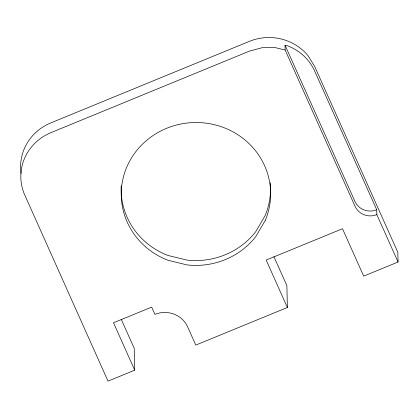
<?xml version="1.0" encoding="UTF-8"?>
<svg xmlns="http://www.w3.org/2000/svg" width="419" height="419" viewBox="0 0 419 419"><rect width="100%" height="100%" fill="white"/><g stroke="black" fill="none" stroke-linecap="round" stroke-linejoin="round"><path stroke-width="0.63" d="M134.724 370.176L108.013 381.143L24.821 195.17A49.803 47.63 -1.3 0 1 51.045 132.603L249.488 51.102L262.011 47.724L275.011 47.562L285.145 50.023L355.055 206.305A16.603 15.875 -1.3 0 0 376.843 214.617L398.05 262.027L363.702 276.131L342.496 228.727L266.17 260.073L287.376 307.478L195.788 345.094L187.633 326.862A24.904 23.815 -1.3 0 0 154.946 314.386L151.683 307.096L113.523 322.766L134.724 370.176L134.232 348.336L121.243 319.304M285.145 50.023L285.035 45.168L287.497 45.765A49.803 47.63 -1.3 0 1 314.748 71.199L376.733 209.767L376.843 214.617M285.035 45.168L354.945 201.45A16.603 15.875 -1.3 0 0 376.733 209.767M273.895 256.606L286.884 285.643L287.376 307.478M398.05 262.027L397.83 252.322L314.638 66.349L308.012 55.664A49.803 47.63 -1.3 0 0 249.268 41.397L50.825 122.898A49.803 47.63 -1.3 0 0 21.097 173.503M270.245 182.663A74.708 71.445 -1.3 0 1 265.164 215.565L255.606 231.864A74.708 71.445 -1.3 0 1 186.911 260.079L168.019 255.464A74.708 71.445 -1.3 0 1 121.211 185.842M265.274 220.42L255.716 236.693A74.708 71.445 -1.3 0 1 187.021 264.908L168.129 260.319A74.708 71.445 -1.3 0 1 126.606 167.495A74.708 71.445 -1.3 0 1 223.751 127.596A74.708 71.445 -1.3 0 1 265.274 220.42"/></g></svg>
